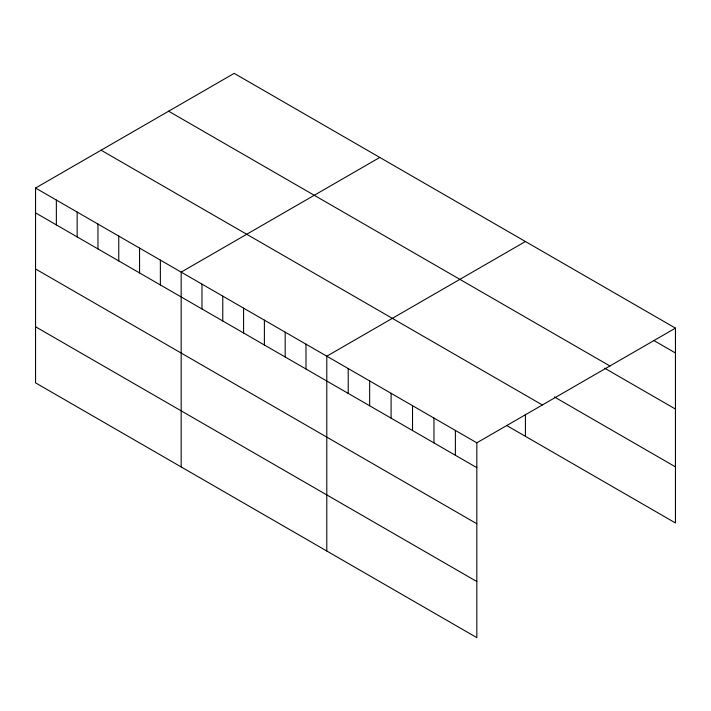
<?xml version="1.0" encoding="UTF-8"?>
<svg xmlns="http://www.w3.org/2000/svg" width="711" height="711" viewBox="0 0 711 711"><rect width="100%" height="100%" fill="white"/><g stroke="black" fill="none" stroke-linecap="round" stroke-linejoin="round"><path stroke-width="1.07" d="M35.55 188.042L476.823 442.811L476.823 637.634L35.55 382.865L35.55 188.042L234.177 73.366L675.45 328.135L675.45 522.958L506.508 425.418M379.798 157.442L181.172 272.117L181.172 466.931M525.42 241.518L326.793 356.193L326.793 551.007M476.823 442.811L675.45 328.135M654.013 340.605L675.45 352.976M168.631 111.209L609.905 365.978M604.626 368.182L675.45 409.065M554.304 396.916L675.45 466.86M101.095 150.199L542.369 404.968M35.55 212.882L476.823 467.651M35.55 268.98L476.823 523.74M35.55 326.767L476.823 581.536M525.42 414.335L525.42 436.332M455.387 430.439L455.387 455.28M433.959 418.068L433.959 442.9M412.522 405.688L412.522 430.528M391.094 393.316L391.094 418.157M369.658 380.945L369.658 405.777M348.221 368.565L348.221 393.405M305.988 344.186L305.988 369.018M285.182 332.17L285.182 357.011M264.385 320.163L264.385 344.995M243.58 308.147L243.58 332.988M222.774 296.14L222.774 320.981M201.977 284.133L201.977 308.965M160.366 260.11L160.366 284.951M139.56 248.095L139.56 272.935M118.764 236.088L118.764 260.928M97.958 224.081L97.958 248.912M77.152 212.065L77.152 236.905M56.356 200.058L56.356 224.898"/></g></svg>
